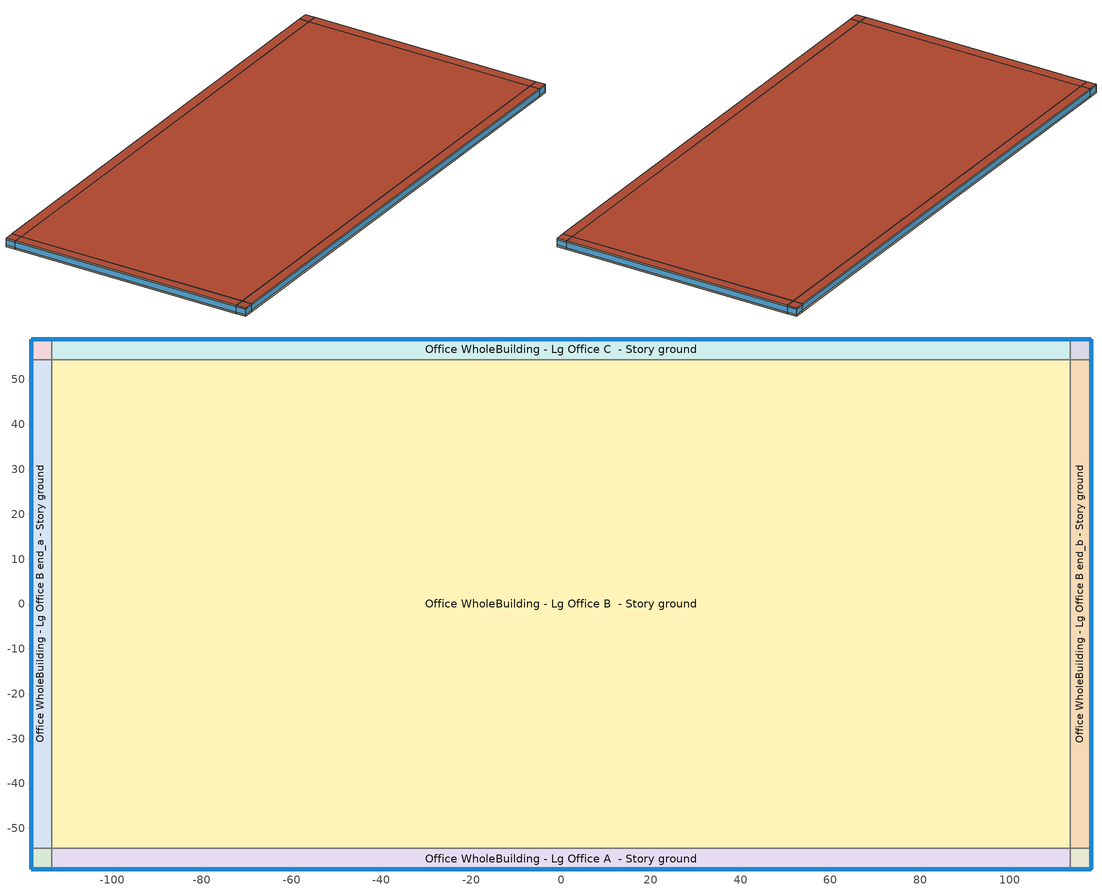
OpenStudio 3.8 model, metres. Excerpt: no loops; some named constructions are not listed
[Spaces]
Office WholeBuilding - Lg Office A end_a - Story ground
 floor ground (Foundation F 1.26W/m*K Perim 9.14m Area 20.9m2): -118.05,-59.02 -118.05,-54.45 -113.48,-54.45 -113.48,-59.02 z0
 wall outside (Office WholeBuilding - Lg Office A end_a - Story ground Wall 1 c tbd): -118.05,-54.45 -118.05,-59.02 z0:3.96
 wall outside (Office WholeBuilding - Lg Office A end_a - Story ground Wall 2 c tbd): -118.05,-59.02 -113.48,-59.02 z0:3.96
 wall to Office WholeBuilding - Lg Office B end_a - Story ground: -113.48,-54.45 -118.05,-54.45 z0:3.96
 wall to Office WholeBuilding - Lg Office A  - Story ground: -113.48,-59.02 -113.48,-54.45 z0:3.96
 window (Window U-0.5 SHGC 0.27): -118.05,-54.48 -118.05,-59 / -118.02,-59.02 -113.5,-59.02 z0.76:3.29
 roof outside (Office WholeBuilding - Lg Office A end_a - Story ground RoofCeiling 1 c tbd): -113.48,-59.02 -113.48,-54.45 -118.05,-54.45 -118.05,-59.02 z3.96
Office WholeBuilding - Lg Office B end_a - Story ground
 floor ground (Foundation F 1.26W/m*K Perim 108.9m Area 497.91m2): -118.05,-54.45 -118.05,54.45 -113.48,54.45 -113.48,-54.45 z0
 wall outside (Office WholeBuilding - Lg Office B end_a - Story ground Wall 1 c tbd): -118.05,54.45 -118.05,-54.45 z0:3.96
 wall to Office WholeBuilding - Lg Office C end_a - Story ground: -113.48,54.45 -118.05,54.45 z0:3.96
 wall to Office WholeBuilding - Lg Office B  - Story ground: -113.48,-54.45 -113.48,54.45 z0:3.96
 window (Window U-0.5 SHGC 0.27): -118.05,54.43 -118.05,-54.43 z0.76:3.26
 roof outside (Office WholeBuilding - Lg Office B end_a - Story ground RoofCeiling 1 c tbd): -113.48,-54.45 -113.48,54.45 -118.05,54.45 -118.05,-54.45 z3.96
Office WholeBuilding - Lg Office C end_a - Story ground
 floor ground (Foundation F 1.26W/m*K Perim 9.14m Area 20.9m2): -118.05,54.45 -118.05,59.02 -113.48,59.02 -113.48,54.45 z0
 wall outside (Office WholeBuilding - Lg Office C end_a - Story ground Wall 1 c tbd): -118.05,59.02 -118.05,54.45 z0:3.96
 wall outside (Office WholeBuilding - Lg Office C end_a - Story ground Wall 2 c tbd): -113.48,59.02 -118.05,59.02 z0:3.96
 wall to Office WholeBuilding - Lg Office C  - Story ground: -113.48,54.45 -113.48,59.02 z0:3.96
 window (Window U-0.5 SHGC 0.27): -118.05,59 -118.05,54.48 / -113.5,59.02 -118.02,59.02 z0.76:3.29
 roof outside (Office WholeBuilding - Lg Office C end_a - Story ground RoofCeiling 1 c tbd): -113.48,54.45 -113.48,59.02 -118.05,59.02 -118.05,54.45 z3.96
Office WholeBuilding - Lg Office A  - Story ground
 floor ground (Foundation F 1.26W/m*K Perim 226.95m Area 1037.63m2): -113.48,-59.02 -113.48,-54.45 113.48,-54.45 113.48,-59.02 z0
 wall outside (Office WholeBuilding - Lg Office A  - Story ground Wall 3 c tbd): -113.48,-59.02 113.48,-59.02 z0:3.96
 wall to Office WholeBuilding - Lg Office B  - Story ground: 113.48,-54.45 -113.48,-54.45 z0:3.96
 wall to Office WholeBuilding - Lg Office A end_b - Story ground: 113.48,-59.02 113.48,-54.45 z0:3.96
 window (Window U-0.5 SHGC 0.27): -113.45,-59.02 113.45,-59.02 z0.76:3.26
 roof outside (Office WholeBuilding - Lg Office A  - Story ground RoofCeiling 1 c tbd): 113.48,-59.02 113.48,-54.45 -113.48,-54.45 -113.48,-59.02 z3.96
Office WholeBuilding - Lg Office B  - Story ground
 floor ground (Foundation F 1.26W/m*K Perim 0.0m Area 24716.22m2): -113.48,-54.45 -113.48,54.45 113.48,54.45 113.48,-54.45 z0
 wall to Office WholeBuilding - Lg Office C  - Story ground: 113.48,54.45 -113.48,54.45 z0:3.96
 wall to Office WholeBuilding - Lg Office B end_b - Story ground: 113.48,-54.45 113.48,54.45 z0:3.96
 roof outside: 113.48,-54.45 113.48,54.45 -113.48,54.45 -113.48,-54.45 z3.96
Office WholeBuilding - Lg Office C  - Story ground
 floor ground (Foundation F 1.26W/m*K Perim 226.95m Area 1037.63m2): -113.48,54.45 -113.48,59.02 113.48,59.02 113.48,54.45 z0
 wall outside (Office WholeBuilding - Lg Office C  - Story ground Wall 2 c tbd): 113.48,59.02 -113.48,59.02 z0:3.96
 wall to Office WholeBuilding - Lg Office C end_b - Story ground: 113.48,54.45 113.48,59.02 z0:3.96
 window (Window U-0.5 SHGC 0.27): 113.45,59.02 -113.45,59.02 z0.76:3.26
 roof outside (Office WholeBuilding - Lg Office C  - Story ground RoofCeiling 1 c tbd): 113.48,54.45 113.48,59.02 -113.48,59.02 -113.48,54.45 z3.96
Office WholeBuilding - Lg Office A end_b - Story ground
 floor ground (Foundation F 1.26W/m*K Perim 9.14m Area 20.9m2): 113.48,-59.02 113.48,-54.45 118.05,-54.45 118.05,-59.02 z0
 wall outside (Office WholeBuilding - Lg Office A end_b - Story ground Wall 4 c tbd): 118.05,-59.02 118.05,-54.45 z0:3.96
 wall outside (Office WholeBuilding - Lg Office A end_b - Story ground Wall 3 c tbd): 113.48,-59.02 118.05,-59.02 z0:3.96
 wall to Office WholeBuilding - Lg Office B end_b - Story ground: 118.05,-54.45 113.48,-54.45 z0:3.96
 window (Window U-0.5 SHGC 0.27): 113.5,-59.02 118.02,-59.02 / 118.05,-59 118.05,-54.48 z0.76:3.29
 roof outside (Office WholeBuilding - Lg Office A end_b - Story ground RoofCeiling 1 c tbd): 118.05,-59.02 118.05,-54.45 113.48,-54.45 113.48,-59.02 z3.96
Office WholeBuilding - Lg Office B end_b - Story ground
 floor ground (Foundation F 1.26W/m*K Perim 108.9m Area 497.91m2): 113.48,-54.45 113.48,54.45 118.05,54.45 118.05,-54.45 z0
 wall outside (Office WholeBuilding - Lg Office B end_b - Story ground Wall 4 c tbd): 118.05,-54.45 118.05,54.45 z0:3.96
 wall to Office WholeBuilding - Lg Office C end_b - Story ground: 118.05,54.45 113.48,54.45 z0:3.96
 window (Window U-0.5 SHGC 0.27): 118.05,-54.43 118.05,54.43 z0.76:3.26
 roof outside (Office WholeBuilding - Lg Office B end_b - Story ground RoofCeiling 1 c tbd): 118.05,-54.45 118.05,54.45 113.48,54.45 113.48,-54.45 z3.96
Office WholeBuilding - Lg Office C end_b - Story ground
 floor ground (Foundation F 1.26W/m*K Perim 9.14m Area 20.9m2): 113.48,54.45 113.48,59.02 118.05,59.02 118.05,54.45 z0
 wall outside (Office WholeBuilding - Lg Office C end_b - Story ground Wall 2 c tbd): 118.05,59.02 113.48,59.02 z0:3.96
 wall outside (Office WholeBuilding - Lg Office C end_b - Story ground Wall 4 c tbd): 118.05,54.45 118.05,59.02 z0:3.96
 window (Window U-0.5 SHGC 0.27): 118.02,59.02 113.5,59.02 / 118.05,54.48 118.05,59 z0.76:3.29
 roof outside (Office WholeBuilding - Lg Office C end_b - Story ground RoofCeiling 1 c tbd): 118.05,54.45 118.05,59.02 113.48,59.02 113.48,54.45 z3.96
[Schedule:Day]
Clothing Schedule Summer Clothes: 24, 0, 0.5
Office BLDG_LIGHT_EndUseData Sat Day: No, 0, 15, 0.0531837, 0, 30, 0.0507438, 0, 45, 0.0483039, 1, 0, 0.045864, 1, 15, 0.0434241, 1, 30, 0.0435187, 1, 45, 0.0436134, 2, 0, 0.0437081, 2, 15, 0.0438028, 2, 30, 0.0429443, 2, 45, 0.0420858, 3, 0, 0.0412273, 3, 15, 0.0403688, 3, 30, 0.0410379, 3, 45, 0.0417071, 4, 0, 0.0423762, 4, 15, 0.0430454, 4, 30, 0.0425504, 4, 45, 0.0420553, 5, 0, 0.0415603, 5, 15, 0.0410653, 5, 30, 0.0412222, 5, 45, 0.0413791, 6, 0, 0.041536, 6, 15, 0.0416929, 6, 30, 0.0437957, 6, 45, 0.0458985, 7, 0, 0.0480013, 7, 15, 0.0501042, 7, 30, 0.0487723, 7, 45, 0.0474404, 8, 0, 0.0461085, 8, 15, 0.0447765, 8, 30, 0.0466179, 8, 45, 0.0484593, 9, 0, 0.0503006, 9, 15, 0.052142, 9, 30, 0.056082, 9, 45, 0.060022, 10, 0, 0.063962, 10, 15, 0.067902, 10, 30, 0.0733536, 10, 45, 0.0788052, 11, 0, 0.0842568, 11, 15, 0.0897084, 13, 15, 0.0897084, 13, 30, 0.0883831, 13, 45, 0.0870577, 14, 0, 0.0857323, 14, 15, 0.084407, 14, 30, 0.0808545, 14, 45, 0.0773021, 15, 0, 0.0737496, 15, 15, 0.0701972, 15, 30, 0.0695792, 15, 45, 0.0689613, 16, 0, 0.0683434, 16, 15, 0.0677255, 16, 30, 0.0676923, 16, 45, 0.0676592, 17, 0, 0.0676261, 17, 15, 0.067593, 17, 30, 0.0665463, 17, 45, 0.0654996, 18, 0, 0.0644528, 18, 15, 0.0634061, 18, 30, 0.0636363, 18, 45, 0.0638665, 19, 0, 0.0640966, 19, 15, 0.0643268, 19, 30, 0.0641181, 19, 45, 0.0639094, 20, 0, 0.0637007, 20, 15, 0.063492, 20, 30, 0.0634691, 20, 45, 0.0634461, 21, 0, 0.0634232, 21, 15, 0.0634002, 21, 30, 0.0634036, 21, 45, 0.063407, 22, 0, 0.0634105, 22, 15, 0.0634139, 22, 30, 0.0636573, 22, 45, 0.0639007, 23, 0, 0.0641442, 23, 15, 0.0643876, 23, 30, 0.0615866, 23, 45, 0.0587856, 24, 0, 0.0559847
Office BLDG_LIGHT_EndUseData Sun Day: No, 0, 15, 0.033715, 0, 30, 0.0337464, 0, 45, 0.0337779, 1, 0, 0.0338093, 1, 15, 0.0338407, 1, 30, 0.0332645, 1, 45, 0.0326883, 2, 0, 0.032112, 2, 15, 0.0315358, 2, 30, 0.0316374, 2, 45, 0.0317389, 3, 0, 0.0318405, 3, 15, 0.0319421, 3, 30, 0.0320186, 3, 45, 0.0320951, 4, 0, 0.0321717, 4, 15, 0.0322482, 4, 30, 0.0313891, 4, 45, 0.03053, 5, 0, 0.0296709, 5, 15, 0.0288118, 5, 30, 0.0290003, 5, 45, 0.0291889, 6, 0, 0.0293775, 6, 15, 0.0295661, 6, 30, 0.0302576, 6, 45, 0.0309491, 7, 0, 0.0316406, 7, 15, 0.032332, 7, 30, 0.0327616, 7, 45, 0.0331912, 8, 0, 0.0336207, 8, 15, 0.0340503, 8, 30, 0.0330026, 8, 45, 0.0319549, 9, 0, 0.0309072, 9, 15, 0.0298595, 9, 30, 0.0304252, 9, 45, 0.030991, 10, 0, 0.0320701, 10, 15, 0.0331492, 10, 30, 0.0342284, 10, 45, 0.0353075, 11, 0, 0.0424872, 11, 15, 0.0496668, 11, 30, 0.0568465, 11, 45, 0.0640261, 12, 0, 0.0637299, 12, 15, 0.0634336, 12, 30, 0.0631374, 12, 45, 0.0628412, 13, 0, 0.0628468, 13, 15, 0.0628524, 13, 30, 0.062858, 13, 45, 0.0628636, 14, 0, 0.0631199, 14, 15, 0.0633762, 14, 30, 0.0636326, 14, 45, 0.0638889, 15, 0, 0.0618563, 15, 15, 0.0598238, 15, 30, 0.0607547, 15, 45, 0.0616856, 16, 0, 0.0626165, 16, 15, 0.0635474, 16, 30, 0.0592135, 16, 45, 0.0548796, 17, 0, 0.0505457, 17, 15, 0.0462118, 17, 30, 0.0480118, 17, 45, 0.0498118, 18, 0, 0.0516118, 18, 15, 0.0534118, 18, 30, 0.0557993, 18, 45, 0.0581869, 19, 0, 0.0605744, 19, 15, 0.0629619, 19, 30, 0.0630993, 19, 45, 0.0632368, 20, 0, 0.0633742, 20, 15, 0.0635117, 20, 30, 0.0635675, 20, 45, 0.0636233, 21, 0, 0.063679, 21, 15, 0.0637348, 21, 30, 0.0637378, 21, 45, 0.0637408, 22, 0, 0.0637437, 22, 15, 0.0637467, 22, 30, 0.0562073, 22, 45, 0.048668, 23, 0, 0.0411286, 23, 15, 0.0335893, 23, 30, 0.0336207, 23, 45, 0.0336521, 24, 0, 0.0336836
Office BLDG_EQUIP_EndUseData Sat Day: No, 0, 15, 0.614127, 0, 30, 0.614881, 0, 45, 0.615634, 1, 0, 0.616388, 1, 15, 0.617142, 1, 30, 0.612619, 1, 45, 0.608097, 2, 0, 0.603574, 2, 15, 0.599052, 2, 30, 0.596929, 2, 45, 0.594806, 3, 0, 0.592683, 3, 15, 0.590559, 3, 30, 0.589869, 3, 45, 0.589178, 4, 0, 0.588487, 4, 15, 0.587796, 4, 30, 0.58772, 4, 45, 0.587645, 5, 0, 0.58757, 5, 15, 0.587494, 5, 30, 0.587356, 5, 45, 0.587218, 6, 0, 0.58708, 6, 15, 0.586941, 6, 30, 0.586477, 6, 45, 0.586012, 7, 0, 0.585547, 7, 15, 0.585082, 7, 30, 0.583851, 7, 45, 0.58262, 8, 0, 0.581389, 8, 15, 0.580158, 8, 30, 0.575409, 8, 45, 0.57066, 9, 0, 0.565912, 9, 15, 0.561163, 9, 30, 0.555824, 9, 45, 0.550485, 10, 0, 0.545146, 10, 15, 0.539807, 10, 30, 0.538475, 10, 45, 0.537143, 11, 0, 0.535812, 11, 15, 0.53448, 11, 30, 0.53556, 11, 45, 0.536641, 12, 0, 0.537721, 12, 15, 0.538802, 12, 30, 0.54046, 12, 45, 0.542118, 13, 0, 0.543776, 13, 15, 0.545435, 13, 30, 0.546766, 13, 45, 0.548098, 14, 0, 0.549429, 14, 15, 0.550761, 14, 30, 0.553387, 14, 45, 0.556012, 15, 0, 0.558638, 15, 15, 0.561263, 15, 30, 0.561314, 15, 45, 0.561364, 16, 0, 0.561414, 16, 15, 0.561464, 16, 30, 0.561088, 16, 45, 0.560711, 17, 0, 0.560334, 17, 15, 0.559957, 17, 30, 0.561351, 17, 45, 0.562746, 18, 0, 0.56414, 18, 15, 0.565535, 18, 30, 0.568537, 18, 45, 0.57154, 19, 0, 0.574542, 19, 15, 0.577545, 19, 30, 0.581678, 19, 45, 0.585811, 20, 0, 0.589944, 20, 15, 0.594077, 20, 30, 0.598449, 20, 45, 0.602821, 21, 0, 0.607192, 21, 15, 0.611564, 21, 30, 0.614981, 21, 45, 0.618398, 22, 0, 0.621815, 22, 15, 0.625232, 22, 30, 0.626124, 22, 45, 0.627016, 23, 0, 0.627908, 23, 15, 0.6288, 23, 30, 0.625132, 23, 45, 0.621463, 24, 0, 0.617795
Office BLDG_EQUIP_EndUseData Sun Day: No, 0, 15, 0.603553, 0, 30, 0.604329, 0, 45, 0.605104, 1, 0, 0.605879, 1, 15, 0.606655, 1, 30, 0.603773, 1, 45, 0.600892, 2, 0, 0.59801, 2, 15, 0.595129, 2, 30, 0.595938, 2, 45, 0.596746, 3, 0, 0.597555, 3, 15, 0.598364, 3, 30, 0.600209, 3, 45, 0.602054, 4, 0, 0.6039, 4, 15, 0.605745, 4, 30, 0.606756, 4, 45, 0.607767, 5, 0, 0.608778, 5, 15, 0.609789, 5, 30, 0.608917, 5, 45, 0.608045, 6, 0, 0.607173, 6, 15, 0.606301, 6, 30, 0.602977, 6, 45, 0.599653, 7, 0, 0.596329, 7, 15, 0.593006, 7, 30, 0.58814, 7, 45, 0.583274, 8, 0, 0.578409, 8, 15, 0.573543, 8, 30, 0.5707, 8, 45, 0.567856, 9, 0, 0.565013, 9, 15, 0.562169, 9, 30, 0.554308, 9, 45, 0.546447, 10, 0, 0.545474, 10, 15, 0.544501, 10, 30, 0.543528, 10, 45, 0.542555, 11, 0, 0.542972, 11, 15, 0.543389, 11, 30, 0.543806, 11, 45, 0.544223, 12, 0, 0.547016, 12, 15, 0.549809, 12, 30, 0.552602, 12, 45, 0.555395, 13, 0, 0.554877, 13, 15, 0.554359, 13, 30, 0.553841, 13, 45, 0.553323, 14, 0, 0.553626, 14, 15, 0.553929, 14, 30, 0.554232, 14, 45, 0.554536, 15, 0, 0.551275, 15, 15, 0.548015, 15, 30, 0.547863, 15, 45, 0.547711, 16, 0, 0.54756, 16, 15, 0.547408, 16, 30, 0.549026, 16, 45, 0.550643, 17, 0, 0.552261, 17, 15, 0.553879, 17, 30, 0.557379, 17, 45, 0.56088, 18, 0, 0.564381, 18, 15, 0.567881, 18, 30, 0.573897, 18, 45, 0.579913, 19, 0, 0.585928, 19, 15, 0.591944, 19, 30, 0.598592, 19, 45, 0.605239, 20, 0, 0.611887, 20, 15, 0.618534, 20, 30, 0.623476, 20, 45, 0.628417, 21, 0, 0.633359, 21, 15, 0.6383, 21, 30, 0.638199, 21, 45, 0.638098, 22, 0, 0.637997, 22, 15, 0.637896, 22, 30, 0.628535, 22, 45, 0.619174, 23, 0, 0.609813, 23, 15, 0.600452, 23, 30, 0.601227, 23, 45, 0.602003, 24, 0, 0.602778
OfficeLarge INFIL_SCH_PNNL SmrDsn|Wkdy Day: No, 6, 0, 1, 22, 0, 0.25, 24, 0, 1
OfficeLarge INFIL_SCH_PNNL WntrDsn|Sat Day: No, 6, 0, 1, 18, 0, 0.25, 24, 0, 1
